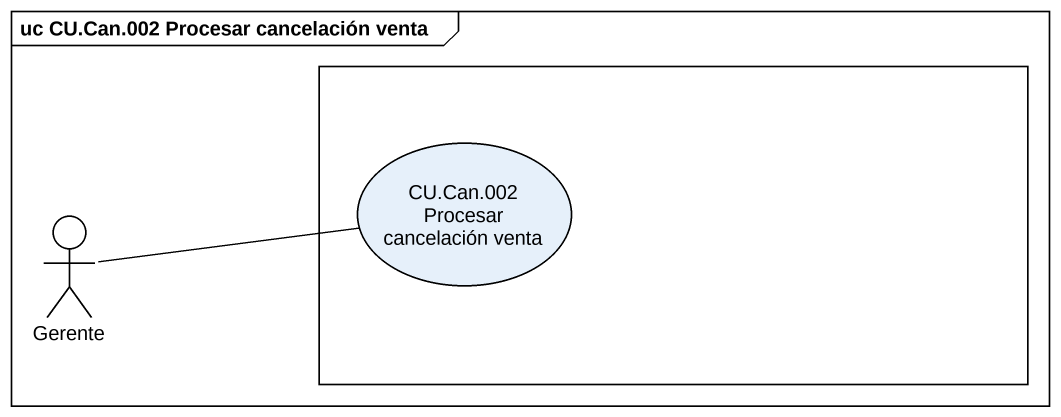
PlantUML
@startuml
mainframe uc CU.Can.002 Procesar cancelación venta
rectangle " " as rectangle1 {
  usecase "CU.Can.002 Procesar cancelación venta" as CU_Can_002_Procesar
}
actor Gerente
Gerente -right- CU_Can_002_Procesar
@enduml
